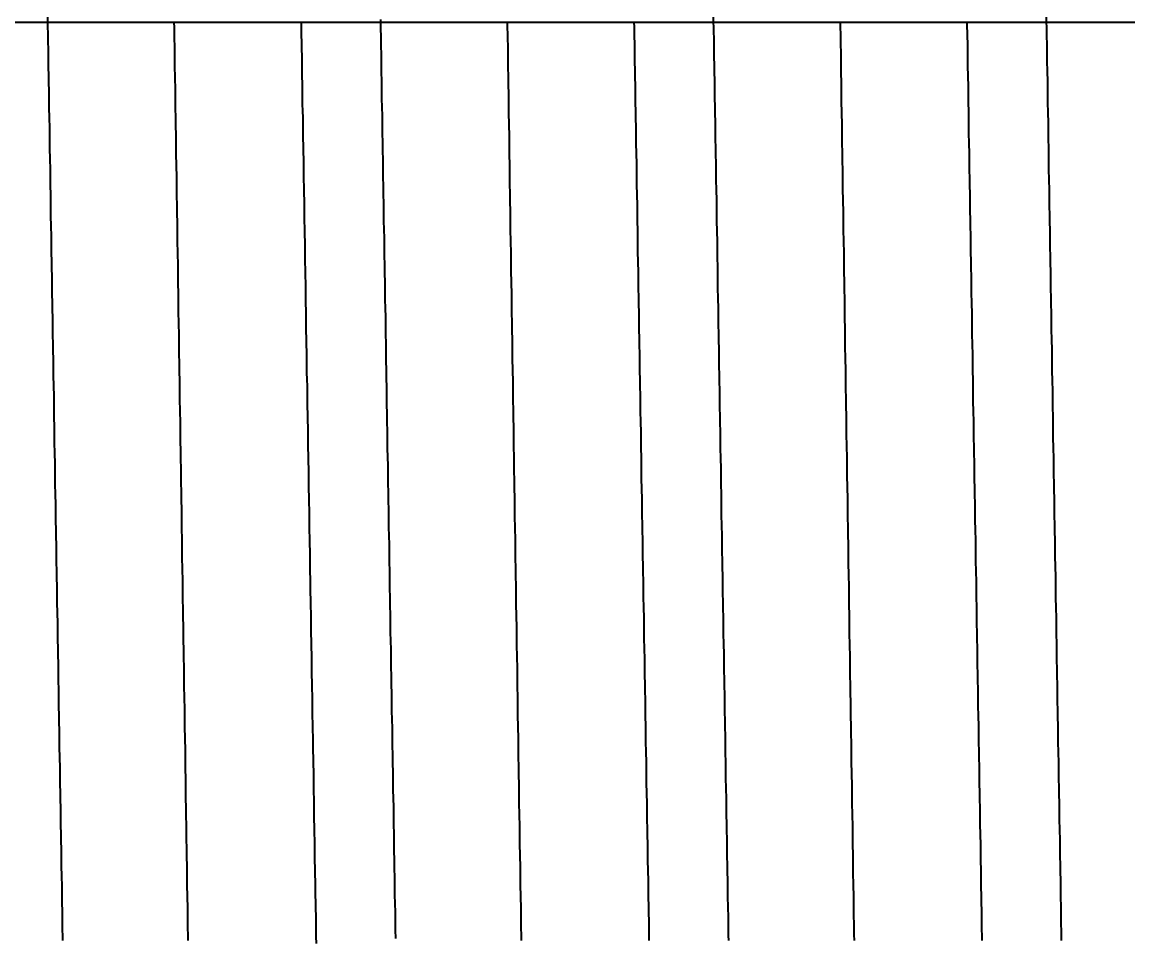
# Model space of a CAD drawing. Header units: millimetres. Extents: x 0 to 3800, y -67 to 2530.
# Drawn here: x 2228.68 to 2233.79, y 888.57 to 892.8 of the extents above; entities that cross this region are included whole.
import ezdxf
from ezdxf.lldxf.tags import DXFTag

# ---------------------------------------------------------------- set-up
doc = ezdxf.new("R2010")
doc.units = ezdxf.units.MM
for name, color, linetype in [('내부선 및 부속', 4, 'Continuous'), ('중심선', 1, 'DASHED'), ('치수선', 7, 'Continuous')]:
    doc.layers.add(name, color=color, linetype=linetype)
doc.styles.add('____', font='')
doc.styles.get('____').set_extended_font_data('굴림')
tags = doc.linetypes.add('DASHDOT', pattern=[70, 31, -13, 13, -13]).pattern_tags.tags
tags[10:11] = [DXFTag(74, 4), DXFTag(75, 0), DXFTag(340, '0'), DXFTag(46, 0.0), DXFTag(50, 0.0), DXFTag(44, 0.0), DXFTag(45, 0.0)]
tags[8:9] = [DXFTag(74, 4), DXFTag(75, 0), DXFTag(340, '0'), DXFTag(46, 0.0), DXFTag(50, 0.0), DXFTag(44, 0.0), DXFTag(45, 0.0)]
tags[6:7] = [DXFTag(74, 4), DXFTag(75, 0), DXFTag(340, '0'), DXFTag(46, 0.0), DXFTag(50, 0.0), DXFTag(44, 0.0), DXFTag(45, 0.0)]
tags[4:5] = [DXFTag(74, 4), DXFTag(75, 0), DXFTag(340, '0'), DXFTag(46, 0.0), DXFTag(50, 0.0), DXFTag(44, 0.0), DXFTag(45, 0.0)]
tags = doc.linetypes.add('DASHED', pattern=[25.72, 12.86, -12.86]).pattern_tags.tags
tags[6:7] = [DXFTag(74, 4), DXFTag(75, 0), DXFTag(340, '0'), DXFTag(46, 0.0), DXFTag(50, 0.0), DXFTag(44, 0.0), DXFTag(45, 0.0)]
tags[4:5] = [DXFTag(74, 4), DXFTag(75, 0), DXFTag(340, '0'), DXFTag(46, 0.0), DXFTag(50, 0.0), DXFTag(44, 0.0), DXFTag(45, 0.0)]
doc.dimstyles.new('MSADIM', dxfattribs={"dimtxt": 33, "dimasz": 17, "dimexe": 10, "dimexo": 7.5, "dimgap": 10, "dimtad": 0, "dimtih": 1, "dimtoh": 1, "dimdec": 0, "dimzin": 1, "dimdsep": 46, "dimtxsty": '____', "dimcen": 11.25, "dimadec": 0, "dimazin": 0, "dimtfac": 1, "dimtdec": 0, "dimtix": 1, "dimtmove": 0, "dimatfit": 3, "dimfxl": 1, "dimtolj": 1, "dimtzin": 1, "dimarcsym": 0})

# ---------------------------------------------------------------- blocks, each defined once
blk = doc.blocks.new('*D36')
at = {"layer": '치수선', "color": 0, "linetype": 'Continuous', "lineweight": -2, "transparency": 16777216}
for p, q in [((2185.0236, 892.8024), (2164.7346, 892.8024)), ((2174.7346, 875.8024), (2174.7346, 782.8857)), ((2174.7346, 644.8024), (2174.7346, 737.2532)), ((2277.0236, 627.8024), (2164.7346, 627.8024))]:
    blk.add_line(p, q, dxfattribs=at)
at = {"layer": '치수선', "color": 0, "linetype": 'Continuous', "transparency": 16777216}
for points in [[(2171.9013, 875.8024), (2177.5679, 875.8024), (2174.7346, 892.8024)], [(2171.9013, 644.8024), (2177.5679, 644.8024), (2174.7346, 627.8024)]]:
    blk.add_solid(points, dxfattribs=at)
at = {"layer": '치수선', "color": 0, "linetype": 'Continuous', "transparency": 16777216, "insert": (2174.7346, 760.0695), "char_height": 25, "attachment_point": 5, "style": '____'}
blk.add_mtext('\\A1;265', dxfattribs=at)
blk = doc.blocks.new('*D37')
at = {"layer": '치수선', "color": 0, "linetype": 'Continuous', "lineweight": -2, "transparency": 16777216}
for p, q in [((2157.2346, 892.8024), (2094.528, 892.8024)), ((2104.528, 875.8024), (2104.528, 597.3935)), ((2104.528, 274.8024), (2104.528, 551.761)), ((2237.0236, 257.8024), (2094.528, 257.8024))]:
    blk.add_line(p, q, dxfattribs=at)
at = {"layer": '치수선', "color": 0, "linetype": 'Continuous', "transparency": 16777216}
for points in [[(2101.6947, 875.8024), (2107.3613, 875.8024), (2104.528, 892.8024)], [(2101.6947, 274.8024), (2107.3613, 274.8024), (2104.528, 257.8024)]]:
    blk.add_solid(points, dxfattribs=at)
at = {"layer": '치수선', "color": 0, "linetype": 'Continuous', "transparency": 16777216, "insert": (2104.528, 574.5773), "char_height": 25, "attachment_point": 5, "style": '____'}
blk.add_mtext('\\A1;635', dxfattribs=at)

msp = doc.modelspace()

# ---------------------------------------------------------------- linework, layer by layer
at = {"layer": '내부선 및 부속', "linetype": 'Continuous', "flags": 128}
for points in [[(2228.7948, 892.8257), (2228.7958, 892.8017), (2228.7958, 892.7777), (2228.7968, 892.7537), (2228.7968, 892.7307), (2228.7968, 892.7067), (2228.7978, 892.6827), (2228.7978, 892.6587), (2228.7988, 892.6347), (2228.7988, 892.6107), (2228.7988, 892.5867), (2228.7998, 892.5627), (2228.7998, 892.5397), (2228.7998, 892.5157), (2228.8008, 892.4917), (2228.8008, 892.4677), (2228.8018, 892.4437), (2228.8018, 892.4197), (2228.8018, 892.3957), (2228.8028, 892.3727), (2228.8028, 892.3487), (2228.8038, 892.3247), (2228.8038, 892.3007), (2228.8038, 892.2767), (2228.8048, 892.2527), (2228.8048, 892.2287), (2228.8048, 892.2057), (2228.8058, 892.1817), (2228.8058, 892.1577), (2228.8068, 892.1337), (2228.8068, 892.1097), (2228.8068, 892.0857), (2228.8078, 892.0617), (2228.8078, 892.0377), (2228.8088, 892.0147), (2228.8088, 891.9907), (2228.8088, 891.9667), (2228.8098, 891.9427), (2228.8098, 891.9187), (2228.8098, 891.8947), (2228.8108, 891.8707), (2228.8108, 891.8477), (2228.8118, 891.8237), (2228.8118, 891.7997), (2228.8118, 891.7757), (2228.8128, 891.7517), (2228.8128, 891.7277), (2228.8138, 891.7037), (2228.8138, 891.6797), (2228.8138, 891.6567), (2228.8148, 891.6327), (2228.8148, 891.6087), (2228.8148, 891.5847), (2228.8158, 891.5607), (2228.8158, 891.5367), (2228.8168, 891.5127), (2228.8168, 891.4897), (2228.8168, 891.4657), (2228.8178, 891.4417), (2228.8178, 891.4177), (2228.8188, 891.3937), (2228.8188, 891.3697), (2228.8188, 891.3697), (2228.8188, 891.3457), (2228.8198, 891.3227), (2228.8198, 891.2987), (2228.8198, 891.2747), (2228.8208, 891.2507), (2228.8208, 891.2267), (2228.8218, 891.2027), (2228.8218, 891.1787), (2228.8218, 891.1547), (2228.8228, 891.1317), (2228.8228, 891.1077), (2228.8238, 891.0837), (2228.8238, 891.0597), (2228.8238, 891.0357), (2228.8248, 891.0117), (2228.8248, 890.9877), (2228.8248, 890.9647), (2228.8258, 890.9407), (2228.8258, 890.9167), (2228.8268, 890.8927), (2228.8268, 890.8687), (2228.8268, 890.8447), (2228.8278, 890.8207), (2228.8278, 890.7967), (2228.8288, 890.7737), (2228.8288, 890.7497), (2228.8288, 890.7257), (2228.8298, 890.7017), (2228.8298, 890.6777), (2228.8298, 890.6537), (2228.8308, 890.6297), (2228.8308, 890.6067), (2228.8318, 890.5827), (2228.8318, 890.5587), (2228.8318, 890.5347), (2228.8328, 890.5107), (2228.8328, 890.4867), (2228.8338, 890.4627), (2228.8338, 890.4397), (2228.8338, 890.4157), (2228.8348, 890.3917), (2228.8348, 890.3677), (2228.8358, 890.3437), (2228.8358, 890.3197), (2228.8358, 890.2957), (2228.8368, 890.2717), (2228.8368, 890.2487), (2228.8368, 890.2247), (2228.8378, 890.2007), (2228.8378, 890.1767), (2228.8388, 890.1527), (2228.8388, 890.1287), (2228.8388, 890.1047), (2228.8398, 890.0817), (2228.8398, 890.0577), (2228.8408, 890.0337), (2228.8408, 890.0097), (2228.8408, 889.9857), (2228.8418, 889.9617), (2228.8418, 889.9377), (2228.8428, 889.9137), (2228.8428, 889.8907), (2228.8428, 889.8667), (2228.8438, 889.8427), (2228.8438, 889.8187), (2228.8438, 889.7947), (2228.8448, 889.7707), (2228.8448, 889.7467), (2228.8458, 889.7237), (2228.8458, 889.6997), (2228.8458, 889.6757), (2228.8468, 889.6517), (2228.8468, 889.6277), (2228.8478, 889.6037), (2228.8478, 889.5797), (2228.8478, 889.5567), (2228.8488, 889.5327), (2228.8488, 889.5087), (2228.8498, 889.4847), (2228.8498, 889.4607), (2228.8498, 889.4367), (2228.8508, 889.4127), (2228.8508, 889.3887), (2228.8518, 889.3657), (2228.8518, 889.3417), (2228.8518, 889.3177), (2228.8528, 889.2937), (2228.8528, 889.2697), (2228.8538, 889.2457), (2228.8538, 889.2217), (2228.8538, 889.1987), (2228.8548, 889.1747), (2228.8548, 889.1507), (2228.8548, 889.1267), (2228.8558, 889.1027), (2228.8558, 889.0787), (2228.8568, 889.0547), (2228.8568, 889.0307), (2228.8568, 889.0077), (2228.8578, 888.9837), (2228.8578, 888.9837), (2228.8578, 888.9597), (2228.8588, 888.9357), (2228.8588, 888.9117), (2228.8588, 888.8877), (2228.8598, 888.8637), (2228.8598, 888.8407), (2228.8608, 888.8167), (2228.8608, 888.7927), (2228.8608, 888.7687), (2228.8618, 888.7447), (2228.8618, 888.7207), (2228.8628, 888.6967), (2228.8628, 888.6737), (2228.8628, 888.6497), (2228.8638, 888.6257), (2228.8638, 888.6017), (2228.8648, 888.5777), (2228.8648, 888.5537)], [(2229.4458, 888.5547), (2229.4458, 888.5817), (2229.4448, 888.6087), (2229.4448, 888.6357), (2229.4448, 888.6627), (2229.4438, 888.6897), (2229.4438, 888.7167), (2229.4428, 888.7437), (2229.4428, 888.7707), (2229.4418, 888.7977), (2229.4418, 888.8247), (2229.4418, 888.8527), (2229.4408, 888.8797), (2229.4408, 888.9067), (2229.4398, 888.9337), (2229.4398, 888.9607), (2229.4398, 888.9877), (2229.4388, 889.0147), (2229.4388, 889.0417), (2229.4378, 889.0687), (2229.4378, 889.0957), (2229.4368, 889.1227), (2229.4368, 889.1497), (2229.4368, 889.1767), (2229.4358, 889.2037), (2229.4358, 889.2307), (2229.4348, 889.2577), (2229.4348, 889.2847), (2229.4348, 889.3117), (2229.4338, 889.3397), (2229.4338, 889.3667), (2229.4328, 889.3937), (2229.4328, 889.4207), (2229.4328, 889.4477), (2229.4318, 889.4747), (2229.4318, 889.5017), (2229.4308, 889.5287), (2229.4308, 889.5557), (2229.4298, 889.5827), (2229.4298, 889.6097), (2229.4298, 889.6367), (2229.4288, 889.6637), (2229.4288, 889.6907), (2229.4278, 889.7177), (2229.4278, 889.7447), (2229.4278, 889.7717), (2229.4268, 889.7987), (2229.4268, 889.8267), (2229.4258, 889.8537), (2229.4258, 889.8807), (2229.4258, 889.9077), (2229.4258, 889.9077), (2229.4248, 889.9347), (2229.4248, 889.9617), (2229.4238, 889.9887), (2229.4238, 890.0157), (2229.4228, 890.0427), (2229.4228, 890.0697), (2229.4228, 890.0967), (2229.4218, 890.1237), (2229.4218, 890.1507), (2229.4208, 890.1777), (2229.4208, 890.2047), (2229.4208, 890.2317), (2229.4198, 890.2587), (2229.4198, 890.2857), (2229.4188, 890.3137), (2229.4188, 890.3407), (2229.4188, 890.3677), (2229.4178, 890.3947), (2229.4178, 890.4217), (2229.4168, 890.4487), (2229.4168, 890.4757), (2229.4168, 890.5027), (2229.4158, 890.5297), (2229.4158, 890.5567), (2229.4148, 890.5837), (2229.4148, 890.6107), (2229.4148, 890.6377), (2229.4138, 890.6647), (2229.4138, 890.6917), (2229.4128, 890.7187), (2229.4128, 890.7457), (2229.4118, 890.7727), (2229.4118, 890.8007), (2229.4118, 890.8277), (2229.4108, 890.8547), (2229.4108, 890.8817), (2229.4098, 890.9087), (2229.4098, 890.9357), (2229.4098, 890.9627), (2229.4088, 890.9897), (2229.4088, 891.0167), (2229.4078, 891.0437), (2229.4078, 891.0707), (2229.4078, 891.0977), (2229.4068, 891.1247), (2229.4068, 891.1517), (2229.4058, 891.1787), (2229.4058, 891.2057), (2229.4058, 891.2327), (2229.4048, 891.2607), (2229.4048, 891.2877), (2229.4038, 891.3147), (2229.4038, 891.3417), (2229.4038, 891.3687), (2229.4028, 891.3957), (2229.4028, 891.4227), (2229.4018, 891.4497), (2229.4018, 891.4767), (2229.4018, 891.5037), (2229.4008, 891.5307), (2229.4008, 891.5577), (2229.3998, 891.5847), (2229.3998, 891.6117), (2229.3988, 891.6387), (2229.3988, 891.6657), (2229.3988, 891.6927), (2229.3978, 891.7197), (2229.3978, 891.7477), (2229.3968, 891.7747), (2229.3968, 891.8017), (2229.3968, 891.8287), (2229.3958, 891.8557), (2229.3958, 891.8827), (2229.3948, 891.9097), (2229.3948, 891.9367), (2229.3948, 891.9637), (2229.3938, 891.9907), (2229.3938, 892.0177), (2229.3928, 892.0447), (2229.3928, 892.0717), (2229.3928, 892.0987), (2229.3918, 892.1257), (2229.3918, 892.1527), (2229.3908, 892.1797), (2229.3908, 892.2067), (2229.3908, 892.2347), (2229.3898, 892.2617), (2229.3898, 892.2887), (2229.3888, 892.3157), (2229.3888, 892.3427), (2229.3888, 892.3697), (2229.3878, 892.3967), (2229.3878, 892.4237), (2229.3868, 892.4507), (2229.3868, 892.4777), (2229.3868, 892.5047), (2229.3858, 892.5317), (2229.3858, 892.5587), (2229.3848, 892.5857), (2229.3848, 892.6127), (2229.3848, 892.6127), (2229.3848, 892.6397), (2229.3838, 892.6667), (2229.3838, 892.6937), (2229.3828, 892.7217), (2229.3828, 892.7487), (2229.3828, 892.7757), (2229.3818, 892.8027)], [(2229.9678, 892.8047), (2229.9688, 892.7727), (2229.9688, 892.7417), (2229.9698, 892.7097), (2229.9698, 892.6777), (2229.9708, 892.6457), (2229.9708, 892.6137), (2229.9718, 892.5827), (2229.9718, 892.5507), (2229.9728, 892.5187), (2229.9728, 892.4867), (2229.9738, 892.4547), (2229.9738, 892.4227), (2229.9748, 892.3917), (2229.9758, 892.3597), (2229.9758, 892.3277), (2229.9768, 892.2957), (2229.9768, 892.2637), (2229.9778, 892.2317), (2229.9778, 892.2007), (2229.9788, 892.1687), (2229.9788, 892.1367), (2229.9798, 892.1047), (2229.9798, 892.0727), (2229.9808, 892.0417), (2229.9808, 892.0097), (2229.9818, 891.9777), (2229.9818, 891.9457), (2229.9828, 891.9137), (2229.9828, 891.8817), (2229.9838, 891.8507), (2229.9838, 891.8187), (2229.9848, 891.7867), (2229.9848, 891.7547), (2229.9858, 891.7227), (2229.9858, 891.6907), (2229.9868, 891.6597), (2229.9868, 891.6277), (2229.9878, 891.5957), (2229.9878, 891.5637), (2229.9888, 891.5317), (2229.9888, 891.5007), (2229.9898, 891.4687), (2229.9898, 891.4367), (2229.9908, 891.4047), (2229.9908, 891.3727), (2229.9918, 891.3407), (2229.9918, 891.3097), (2229.9928, 891.2777), (2229.9928, 891.2457), (2229.9938, 891.2137), (2229.9938, 891.1817), (2229.9948, 891.1497), (2229.9958, 891.1187), (2229.9958, 891.0867), (2229.9968, 891.0547), (2229.9968, 891.0227), (2229.9978, 890.9907), (2229.9978, 890.9597), (2229.9988, 890.9277), (2229.9988, 890.8957), (2229.9998, 890.8637), (2229.9998, 890.8317), (2230.0008, 890.7997), (2230.0008, 890.7687), (2230.0018, 890.7367), (2230.0018, 890.7047), (2230.0028, 890.6727), (2230.0028, 890.6407), (2230.0038, 890.6087), (2230.0038, 890.5777), (2230.0048, 890.5457), (2230.0048, 890.5137), (2230.0058, 890.4817), (2230.0058, 890.4497), (2230.0068, 890.4187), (2230.0068, 890.3867), (2230.0078, 890.3547), (2230.0078, 890.3227), (2230.0088, 890.2907), (2230.0088, 890.2587), (2230.0098, 890.2277), (2230.0098, 890.1957), (2230.0108, 890.1637), (2230.0118, 890.1317), (2230.0118, 890.0997), (2230.0118, 890.0997), (2230.0128, 890.0677), (2230.0128, 890.0367), (2230.0138, 890.0047), (2230.0138, 889.9727), (2230.0148, 889.9407), (2230.0148, 889.9087), (2230.0158, 889.8767), (2230.0158, 889.8457), (2230.0168, 889.8137), (2230.0168, 889.7817), (2230.0178, 889.7497), (2230.0178, 889.7177), (2230.0188, 889.6867), (2230.0188, 889.6547), (2230.0198, 889.6227), (2230.0198, 889.5907), (2230.0208, 889.5587), (2230.0208, 889.5267), (2230.0218, 889.4957), (2230.0218, 889.4637), (2230.0228, 889.4317), (2230.0238, 889.3997), (2230.0238, 889.3677), (2230.0248, 889.3357), (2230.0248, 889.3047), (2230.0258, 889.2727), (2230.0258, 889.2407), (2230.0268, 889.2087), (2230.0268, 889.1767), (2230.0278, 889.1457), (2230.0278, 889.1137), (2230.0288, 889.0817), (2230.0288, 889.0497), (2230.0298, 889.0177), (2230.0298, 888.9857), (2230.0308, 888.9547), (2230.0308, 888.9227), (2230.0318, 888.8907), (2230.0318, 888.8587), (2230.0328, 888.8267), (2230.0338, 888.7947), (2230.0338, 888.7637), (2230.0348, 888.7317), (2230.0348, 888.6997), (2230.0358, 888.6677), (2230.0358, 888.6357), (2230.0368, 888.6047), (2230.0368, 888.5727), (2230.0378, 888.5407)], [(2230.3348, 892.8147), (2230.3358, 892.7737), (2230.3368, 892.7337), (2230.3368, 892.6927), (2230.3378, 892.6527), (2230.3388, 892.6117), (2230.3388, 892.5717), (2230.3398, 892.5307), (2230.3408, 892.4907), (2230.3408, 892.4497), (2230.3418, 892.4097), (2230.3428, 892.3687), (2230.3428, 892.3287), (2230.3438, 892.2877), (2230.3448, 892.2477), (2230.3448, 892.2067), (2230.3458, 892.1667), (2230.3468, 892.1267), (2230.3468, 892.0857), (2230.3478, 892.0457), (2230.3478, 892.0047), (2230.3488, 891.9647), (2230.3498, 891.9237), (2230.3498, 891.8837), (2230.3508, 891.8427), (2230.3518, 891.8027), (2230.3518, 891.7617), (2230.3528, 891.7217), (2230.3538, 891.6807), (2230.3538, 891.6407), (2230.3548, 891.5997), (2230.3558, 891.5597), (2230.3558, 891.5187), (2230.3568, 891.4787), (2230.3578, 891.4377), (2230.3578, 891.3977), (2230.3588, 891.3567), (2230.3598, 891.3167), (2230.3598, 891.2757), (2230.3608, 891.2357), (2230.3618, 891.1947), (2230.3618, 891.1547), (2230.3628, 891.1137), (2230.3638, 891.0737), (2230.3638, 891.0327), (2230.3648, 890.9927), (2230.3648, 890.9517), (2230.3658, 890.9117), (2230.3668, 890.8717), (2230.3668, 890.8307), (2230.3678, 890.7907), (2230.3688, 890.7497), (2230.3688, 890.7097), (2230.3698, 890.6687), (2230.3708, 890.6287), (2230.3708, 890.5877), (2230.3718, 890.5477), (2230.3728, 890.5067), (2230.3728, 890.4667), (2230.3738, 890.4257), (2230.3748, 890.3857), (2230.3748, 890.3447), (2230.3758, 890.3047), (2230.3768, 890.2637), (2230.3768, 890.2237), (2230.3778, 890.1827), (2230.3788, 890.1427), (2230.3788, 890.1017), (2230.3798, 890.0617), (2230.3808, 890.0207), (2230.3808, 889.9807), (2230.3818, 889.9397), (2230.3828, 889.8997), (2230.3828, 889.8587), (2230.3838, 889.8187), (2230.3838, 889.8187), (2230.3848, 889.7777), (2230.3848, 889.7377), (2230.3858, 889.6967), (2230.3868, 889.6567), (2230.3868, 889.6167), (2230.3878, 889.5757), (2230.3888, 889.5357), (2230.3888, 889.4947), (2230.3898, 889.4547), (2230.3908, 889.4137), (2230.3908, 889.3737), (2230.3918, 889.3327), (2230.3928, 889.2927), (2230.3928, 889.2517), (2230.3938, 889.2117), (2230.3948, 889.1707), (2230.3948, 889.1307), (2230.3958, 889.0897), (2230.3968, 889.0497), (2230.3968, 889.0087), (2230.3978, 888.9687), (2230.3988, 888.9277), (2230.3988, 888.8877), (2230.3998, 888.8467), (2230.4008, 888.8067), (2230.4008, 888.7657), (2230.4018, 888.7257), (2230.4028, 888.6847), (2230.4028, 888.6447), (2230.4038, 888.6037), (2230.4048, 888.5637)], [(2230.9218, 892.8027), (2230.9218, 892.7757), (2230.9228, 892.7487), (2230.9228, 892.7217), (2230.9238, 892.6937), (2230.9238, 892.6667), (2230.9238, 892.6397), (2230.9248, 892.6127), (2230.9248, 892.5857), (2230.9258, 892.5587), (2230.9258, 892.5317), (2230.9258, 892.5047), (2230.9268, 892.4777), (2230.9268, 892.4507), (2230.9278, 892.4237), (2230.9278, 892.3967), (2230.9278, 892.3697), (2230.9288, 892.3427), (2230.9288, 892.3157), (2230.9298, 892.2887), (2230.9298, 892.2617), (2230.9298, 892.2347), (2230.9308, 892.2067), (2230.9308, 892.1797), (2230.9318, 892.1527), (2230.9318, 892.1257), (2230.9318, 892.0987), (2230.9328, 892.0717), (2230.9328, 892.0447), (2230.9338, 892.0177), (2230.9338, 891.9907), (2230.9338, 891.9637), (2230.9348, 891.9367), (2230.9348, 891.9097), (2230.9358, 891.8827), (2230.9358, 891.8557), (2230.9358, 891.8287), (2230.9368, 891.8017), (2230.9368, 891.7747), (2230.9378, 891.7477), (2230.9378, 891.7197), (2230.9388, 891.6927), (2230.9388, 891.6657), (2230.9388, 891.6387), (2230.9398, 891.6117), (2230.9398, 891.5847), (2230.9408, 891.5577), (2230.9408, 891.5307), (2230.9408, 891.5037), (2230.9418, 891.4767), (2230.9418, 891.4497), (2230.9428, 891.4227), (2230.9428, 891.3957), (2230.9428, 891.3687), (2230.9438, 891.3417), (2230.9438, 891.3147), (2230.9448, 891.2877), (2230.9448, 891.2607), (2230.9448, 891.2327), (2230.9458, 891.2057), (2230.9458, 891.1787), (2230.9468, 891.1517), (2230.9468, 891.1247), (2230.9468, 891.0977), (2230.9478, 891.0707), (2230.9478, 891.0437), (2230.9488, 891.0167), (2230.9488, 890.9897), (2230.9488, 890.9627), (2230.9498, 890.9357), (2230.9498, 890.9087), (2230.9508, 890.8817), (2230.9508, 890.8547), (2230.9508, 890.8277), (2230.9518, 890.8007), (2230.9518, 890.7727), (2230.9528, 890.7457), (2230.9528, 890.7187), (2230.9538, 890.6917), (2230.9538, 890.6647), (2230.9538, 890.6377), (2230.9548, 890.6107), (2230.9548, 890.5837), (2230.9558, 890.5567), (2230.9558, 890.5297), (2230.9558, 890.5027), (2230.9568, 890.4757), (2230.9568, 890.4487), (2230.9578, 890.4217), (2230.9578, 890.3947), (2230.9578, 890.3677), (2230.9588, 890.3407), (2230.9588, 890.3137), (2230.9598, 890.2857), (2230.9598, 890.2587), (2230.9598, 890.2317), (2230.9608, 890.2047), (2230.9608, 890.1777), (2230.9618, 890.1507), (2230.9618, 890.1237), (2230.9618, 890.0967), (2230.9618, 890.0967), (2230.9628, 890.0697), (2230.9628, 890.0427), (2230.9638, 890.0157), (2230.9638, 889.9887), (2230.9648, 889.9617), (2230.9648, 889.9347), (2230.9648, 889.9077), (2230.9658, 889.8807), (2230.9658, 889.8537), (2230.9668, 889.8267), (2230.9668, 889.7987), (2230.9668, 889.7717), (2230.9678, 889.7447), (2230.9678, 889.7177), (2230.9688, 889.6907), (2230.9688, 889.6637), (2230.9688, 889.6367), (2230.9698, 889.6097), (2230.9698, 889.5827), (2230.9708, 889.5557), (2230.9708, 889.5287), (2230.9718, 889.5017), (2230.9718, 889.4747), (2230.9718, 889.4477), (2230.9728, 889.4207), (2230.9728, 889.3937), (2230.9738, 889.3667), (2230.9738, 889.3397), (2230.9738, 889.3117), (2230.9748, 889.2847), (2230.9748, 889.2577), (2230.9758, 889.2307), (2230.9758, 889.2037), (2230.9758, 889.1767), (2230.9768, 889.1497), (2230.9768, 889.1227), (2230.9778, 889.0957), (2230.9778, 889.0687), (2230.9788, 889.0417), (2230.9788, 889.0147), (2230.9788, 888.9877), (2230.9798, 888.9607), (2230.9798, 888.9337), (2230.9808, 888.9067), (2230.9808, 888.8797), (2230.9808, 888.8527), (2230.9818, 888.8247), (2230.9818, 888.7977), (2230.9828, 888.7707), (2230.9828, 888.7437), (2230.9838, 888.7167), (2230.9838, 888.6897), (2230.9838, 888.6627), (2230.9848, 888.6357), (2230.9848, 888.6087), (2230.9858, 888.5817), (2230.9858, 888.5547)], [(2231.5078, 892.8027), (2231.5088, 892.7797), (2231.5088, 892.7557), (2231.5088, 892.7317), (2231.5098, 892.7077), (2231.5098, 892.6837), (2231.5108, 892.6597), (2231.5108, 892.6357), (2231.5108, 892.6117), (2231.5118, 892.5887), (2231.5118, 892.5647), (2231.5118, 892.5407), (2231.5128, 892.5167), (2231.5128, 892.4927), (2231.5138, 892.4687), (2231.5138, 892.4447), (2231.5138, 892.4217), (2231.5148, 892.3977), (2231.5148, 892.3737), (2231.5148, 892.3497), (2231.5158, 892.3257), (2231.5158, 892.3017), (2231.5168, 892.2777), (2231.5168, 892.2537), (2231.5168, 892.2307), (2231.5178, 892.2067), (2231.5178, 892.1827), (2231.5188, 892.1587), (2231.5188, 892.1347), (2231.5188, 892.1107), (2231.5198, 892.0867), (2231.5198, 892.0637), (2231.5198, 892.0397), (2231.5208, 892.0157), (2231.5208, 891.9917), (2231.5218, 891.9677), (2231.5218, 891.9437), (2231.5218, 891.9197), (2231.5228, 891.8967), (2231.5228, 891.8727), (2231.5238, 891.8487), (2231.5238, 891.8247), (2231.5238, 891.8007), (2231.5248, 891.7767), (2231.5248, 891.7527), (2231.5248, 891.7287), (2231.5258, 891.7057), (2231.5258, 891.6817), (2231.5268, 891.6577), (2231.5268, 891.6337), (2231.5268, 891.6097), (2231.5278, 891.5857), (2231.5278, 891.5617), (2231.5288, 891.5387), (2231.5288, 891.5147), (2231.5288, 891.4907), (2231.5298, 891.4667), (2231.5298, 891.4427), (2231.5298, 891.4187), (2231.5308, 891.3947), (2231.5308, 891.3707), (2231.5318, 891.3477), (2231.5318, 891.3477), (2231.5318, 891.3237), (2231.5318, 891.2997), (2231.5328, 891.2757), (2231.5328, 891.2517), (2231.5338, 891.2277), (2231.5338, 891.2037), (2231.5338, 891.1807), (2231.5348, 891.1567), (2231.5348, 891.1327), (2231.5348, 891.1087), (2231.5358, 891.0847), (2231.5358, 891.0607), (2231.5368, 891.0367), (2231.5368, 891.0137), (2231.5368, 890.9897), (2231.5378, 890.9657), (2231.5378, 890.9417), (2231.5388, 890.9177), (2231.5388, 890.8937), (2231.5388, 890.8697), (2231.5398, 890.8457), (2231.5398, 890.8227), (2231.5408, 890.7987), (2231.5408, 890.7747), (2231.5408, 890.7507), (2231.5418, 890.7267), (2231.5418, 890.7027), (2231.5418, 890.6787), (2231.5428, 890.6557), (2231.5428, 890.6317), (2231.5438, 890.6077), (2231.5438, 890.5837), (2231.5438, 890.5597), (2231.5448, 890.5357), (2231.5448, 890.5117), (2231.5458, 890.4877), (2231.5458, 890.4647), (2231.5458, 890.4407), (2231.5468, 890.4167), (2231.5468, 890.3927), (2231.5468, 890.3687), (2231.5478, 890.3447), (2231.5478, 890.3207), (2231.5488, 890.2977), (2231.5488, 890.2737), (2231.5488, 890.2497), (2231.5498, 890.2257), (2231.5498, 890.2017), (2231.5508, 890.1777), (2231.5508, 890.1537), (2231.5508, 890.1307), (2231.5518, 890.1067), (2231.5518, 890.0827), (2231.5528, 890.0587), (2231.5528, 890.0347), (2231.5528, 890.0107), (2231.5538, 889.9867), (2231.5538, 889.9627), (2231.5538, 889.9397), (2231.5548, 889.9157), (2231.5548, 889.8917), (2231.5558, 889.8677), (2231.5558, 889.8437), (2231.5558, 889.8197), (2231.5568, 889.7957), (2231.5568, 889.7727), (2231.5578, 889.7487), (2231.5578, 889.7247), (2231.5578, 889.7007), (2231.5588, 889.6767), (2231.5588, 889.6527), (2231.5598, 889.6287), (2231.5598, 889.6047), (2231.5598, 889.5817), (2231.5608, 889.5577), (2231.5608, 889.5337), (2231.5618, 889.5097), (2231.5618, 889.4857), (2231.5618, 889.4617), (2231.5628, 889.4377), (2231.5628, 889.4147), (2231.5638, 889.3907), (2231.5638, 889.3667), (2231.5638, 889.3427), (2231.5648, 889.3187), (2231.5648, 889.2947), (2231.5648, 889.2707), (2231.5658, 889.2477), (2231.5658, 889.2237), (2231.5668, 889.1997), (2231.5668, 889.1757), (2231.5668, 889.1517), (2231.5678, 889.1277), (2231.5678, 889.1037), (2231.5688, 889.0797), (2231.5688, 889.0567), (2231.5688, 889.0327), (2231.5698, 889.0087), (2231.5698, 888.9847), (2231.5708, 888.9607), (2231.5708, 888.9607), (2231.5708, 888.9367), (2231.5708, 888.9127), (2231.5718, 888.8897), (2231.5718, 888.8657), (2231.5728, 888.8417), (2231.5728, 888.8177), (2231.5728, 888.7937), (2231.5738, 888.7697), (2231.5738, 888.7457), (2231.5748, 888.7217), (2231.5748, 888.6987), (2231.5748, 888.6747), (2231.5758, 888.6507), (2231.5758, 888.6267), (2231.5768, 888.6027), (2231.5768, 888.5787), (2231.5768, 888.5547)], [(2231.8748, 892.8257), (2231.8748, 892.8017), (2231.8758, 892.7777), (2231.8758, 892.7537), (2231.8768, 892.7307), (2231.8768, 892.7067), (2231.8768, 892.6827), (2231.8778, 892.6587), (2231.8778, 892.6347), (2231.8788, 892.6107), (2231.8788, 892.5867), (2231.8788, 892.5627), (2231.8798, 892.5397), (2231.8798, 892.5157), (2231.8798, 892.4917), (2231.8808, 892.4677), (2231.8808, 892.4437), (2231.8818, 892.4197), (2231.8818, 892.3957), (2231.8818, 892.3727), (2231.8828, 892.3487), (2231.8828, 892.3247), (2231.8838, 892.3007), (2231.8838, 892.2767), (2231.8838, 892.2527), (2231.8848, 892.2287), (2231.8848, 892.2047), (2231.8848, 892.1817), (2231.8858, 892.1577), (2231.8858, 892.1337), (2231.8868, 892.1097), (2231.8868, 892.0857), (2231.8868, 892.0617), (2231.8878, 892.0377), (2231.8878, 892.0147), (2231.8888, 891.9907), (2231.8888, 891.9667), (2231.8888, 891.9427), (2231.8898, 891.9187), (2231.8898, 891.8947), (2231.8898, 891.8707), (2231.8908, 891.8477), (2231.8908, 891.8237), (2231.8918, 891.7997), (2231.8918, 891.7757), (2231.8918, 891.7517), (2231.8928, 891.7277), (2231.8928, 891.7037), (2231.8938, 891.6797), (2231.8938, 891.6567), (2231.8938, 891.6327), (2231.8948, 891.6087), (2231.8948, 891.5847), (2231.8948, 891.5607), (2231.8958, 891.5367), (2231.8958, 891.5127), (2231.8968, 891.4897), (2231.8968, 891.4657), (2231.8968, 891.4417), (2231.8978, 891.4177), (2231.8978, 891.3937), (2231.8988, 891.3697), (2231.8988, 891.3697), (2231.8988, 891.3457), (2231.8988, 891.3217), (2231.8998, 891.2987), (2231.8998, 891.2747), (2231.8998, 891.2507), (2231.9008, 891.2267), (2231.9008, 891.2027), (2231.9018, 891.1787), (2231.9018, 891.1547), (2231.9018, 891.1317), (2231.9028, 891.1077), (2231.9028, 891.0837), (2231.9038, 891.0597), (2231.9038, 891.0357), (2231.9038, 891.0117), (2231.9048, 890.9877), (2231.9048, 890.9647), (2231.9048, 890.9407), (2231.9058, 890.9167), (2231.9058, 890.8927), (2231.9068, 890.8687), (2231.9068, 890.8447), (2231.9068, 890.8207), (2231.9078, 890.7967), (2231.9078, 890.7737), (2231.9088, 890.7497), (2231.9088, 890.7257), (2231.9088, 890.7017), (2231.9098, 890.6777), (2231.9098, 890.6537), (2231.9108, 890.6297), (2231.9108, 890.6067), (2231.9108, 890.5827), (2231.9118, 890.5587), (2231.9118, 890.5347), (2231.9118, 890.5107), (2231.9128, 890.4867), (2231.9128, 890.4627), (2231.9138, 890.4387), (2231.9138, 890.4157), (2231.9138, 890.3917), (2231.9148, 890.3677), (2231.9148, 890.3437), (2231.9158, 890.3197), (2231.9158, 890.2957), (2231.9158, 890.2717), (2231.9168, 890.2487), (2231.9168, 890.2247), (2231.9178, 890.2007), (2231.9178, 890.1767), (2231.9178, 890.1527), (2231.9188, 890.1287), (2231.9188, 890.1047), (2231.9188, 890.0817), (2231.9198, 890.0577), (2231.9198, 890.0337), (2231.9208, 890.0097), (2231.9208, 889.9857), (2231.9208, 889.9617), (2231.9218, 889.9377), (2231.9218, 889.9137), (2231.9228, 889.8907), (2231.9228, 889.8667), (2231.9228, 889.8427), (2231.9238, 889.8187), (2231.9238, 889.7947), (2231.9248, 889.7707), (2231.9248, 889.7467), (2231.9248, 889.7237), (2231.9258, 889.6997), (2231.9258, 889.6757), (2231.9258, 889.6517), (2231.9268, 889.6277), (2231.9268, 889.6037), (2231.9278, 889.5797), (2231.9278, 889.5557), (2231.9278, 889.5327), (2231.9288, 889.5087), (2231.9288, 889.4847), (2231.9298, 889.4607), (2231.9298, 889.4367), (2231.9298, 889.4127), (2231.9308, 889.3887), (2231.9308, 889.3657), (2231.9318, 889.3417), (2231.9318, 889.3177), (2231.9318, 889.2937), (2231.9328, 889.2697), (2231.9328, 889.2457), (2231.9338, 889.2217), (2231.9338, 889.1987), (2231.9338, 889.1747), (2231.9348, 889.1507), (2231.9348, 889.1267), (2231.9358, 889.1027), (2231.9358, 889.0787), (2231.9358, 889.0547), (2231.9368, 889.0307), (2231.9368, 889.0077), (2231.9378, 888.9837), (2231.9378, 888.9837), (2231.9378, 888.9597), (2231.9378, 888.9357), (2231.9388, 888.9117), (2231.9388, 888.8877), (2231.9388, 888.8637), (2231.9398, 888.8407), (2231.9398, 888.8167), (2231.9408, 888.7927), (2231.9408, 888.7687), (2231.9408, 888.7447), (2231.9418, 888.7207), (2231.9418, 888.6967), (2231.9428, 888.6727), (2231.9428, 888.6497), (2231.9428, 888.6257), (2231.9438, 888.6017), (2231.9438, 888.5777), (2231.9448, 888.5537)], [(2232.4618, 892.8027), (2232.4618, 892.7757), (2232.4628, 892.7487), (2232.4628, 892.7217), (2232.4628, 892.6937), (2232.4638, 892.6667), (2232.4638, 892.6397), (2232.4648, 892.6127), (2232.4648, 892.5857), (2232.4648, 892.5587), (2232.4658, 892.5317), (2232.4658, 892.5047), (2232.4668, 892.4777), (2232.4668, 892.4507), (2232.4668, 892.4237), (2232.4678, 892.3967), (2232.4678, 892.3697), (2232.4688, 892.3427), (2232.4688, 892.3157), (2232.4688, 892.2887), (2232.4698, 892.2617), (2232.4698, 892.2347), (2232.4708, 892.2067), (2232.4708, 892.1797), (2232.4708, 892.1527), (2232.4718, 892.1257), (2232.4718, 892.0987), (2232.4728, 892.0717), (2232.4728, 892.0447), (2232.4728, 892.0177), (2232.4738, 891.9907), (2232.4738, 891.9637), (2232.4748, 891.9367), (2232.4748, 891.9097), (2232.4748, 891.8827), (2232.4758, 891.8557), (2232.4758, 891.8287), (2232.4768, 891.8017), (2232.4768, 891.7747), (2232.4778, 891.7477), (2232.4778, 891.7197), (2232.4778, 891.6927), (2232.4788, 891.6657), (2232.4788, 891.6387), (2232.4798, 891.6117), (2232.4798, 891.5847), (2232.4798, 891.5577), (2232.4808, 891.5307), (2232.4808, 891.5037), (2232.4818, 891.4767), (2232.4818, 891.4497), (2232.4818, 891.4227), (2232.4828, 891.3957), (2232.4828, 891.3687), (2232.4838, 891.3417), (2232.4838, 891.3147), (2232.4838, 891.2877), (2232.4848, 891.2607), (2232.4848, 891.2327), (2232.4858, 891.2057), (2232.4858, 891.1787), (2232.4858, 891.1517), (2232.4868, 891.1247), (2232.4868, 891.0977), (2232.4878, 891.0707), (2232.4878, 891.0437), (2232.4878, 891.0167), (2232.4888, 890.9897), (2232.4888, 890.9627), (2232.4898, 890.9357), (2232.4898, 890.9087), (2232.4898, 890.8817), (2232.4908, 890.8547), (2232.4908, 890.8277), (2232.4918, 890.8007), (2232.4918, 890.7727), (2232.4928, 890.7457), (2232.4928, 890.7187), (2232.4928, 890.6917), (2232.4938, 890.6647), (2232.4938, 890.6377), (2232.4948, 890.6107), (2232.4948, 890.5837), (2232.4948, 890.5567), (2232.4958, 890.5297), (2232.4958, 890.5027), (2232.4968, 890.4757), (2232.4968, 890.4487), (2232.4968, 890.4217), (2232.4978, 890.3947), (2232.4978, 890.3677), (2232.4988, 890.3407), (2232.4988, 890.3137), (2232.4988, 890.2857), (2232.4998, 890.2587), (2232.4998, 890.2317), (2232.5008, 890.2047), (2232.5008, 890.1777), (2232.5018, 890.1507), (2232.5018, 890.1237), (2232.5018, 890.0967), (2232.5018, 890.0967), (2232.5028, 890.0697), (2232.5028, 890.0427), (2232.5038, 890.0157), (2232.5038, 889.9887), (2232.5038, 889.9617), (2232.5048, 889.9347), (2232.5048, 889.9077), (2232.5058, 889.8807), (2232.5058, 889.8537), (2232.5058, 889.8267), (2232.5068, 889.7987), (2232.5068, 889.7717), (2232.5078, 889.7447), (2232.5078, 889.7177), (2232.5078, 889.6907), (2232.5088, 889.6637), (2232.5088, 889.6367), (2232.5098, 889.6097), (2232.5098, 889.5827), (2232.5108, 889.5557), (2232.5108, 889.5287), (2232.5108, 889.5017), (2232.5118, 889.4747), (2232.5118, 889.4477), (2232.5128, 889.4207), (2232.5128, 889.3937), (2232.5128, 889.3667), (2232.5138, 889.3397), (2232.5138, 889.3117), (2232.5148, 889.2847), (2232.5148, 889.2577), (2232.5148, 889.2307), (2232.5158, 889.2037), (2232.5158, 889.1767), (2232.5168, 889.1497), (2232.5168, 889.1227), (2232.5178, 889.0957), (2232.5178, 889.0687), (2232.5178, 889.0417), (2232.5188, 889.0147), (2232.5188, 888.9877), (2232.5198, 888.9607), (2232.5198, 888.9337), (2232.5198, 888.9067), (2232.5208, 888.8797), (2232.5208, 888.8527), (2232.5218, 888.8247), (2232.5218, 888.7977), (2232.5228, 888.7707), (2232.5228, 888.7437), (2232.5228, 888.7167), (2232.5238, 888.6897), (2232.5238, 888.6627), (2232.5248, 888.6357), (2232.5248, 888.6087), (2232.5248, 888.5817), (2232.5258, 888.5547)], [(2233.0478, 892.8027), (2233.0478, 892.7797), (2233.0488, 892.7557), (2233.0488, 892.7317), (2233.0498, 892.7077), (2233.0498, 892.6837), (2233.0498, 892.6597), (2233.0508, 892.6357), (2233.0508, 892.6117), (2233.0508, 892.5887), (2233.0518, 892.5647), (2233.0518, 892.5407), (2233.0528, 892.5167), (2233.0528, 892.4927), (2233.0528, 892.4687), (2233.0538, 892.4447), (2233.0538, 892.4217), (2233.0548, 892.3977), (2233.0548, 892.3737), (2233.0548, 892.3497), (2233.0558, 892.3257), (2233.0558, 892.3017), (2233.0558, 892.2777), (2233.0568, 892.2537), (2233.0568, 892.2307), (2233.0578, 892.2067), (2233.0578, 892.1827), (2233.0578, 892.1587), (2233.0588, 892.1347), (2233.0588, 892.1107), (2233.0598, 892.0867), (2233.0598, 892.0637), (2233.0598, 892.0397), (2233.0608, 892.0157), (2233.0608, 891.9917), (2233.0608, 891.9677), (2233.0618, 891.9437), (2233.0618, 891.9197), (2233.0628, 891.8967), (2233.0628, 891.8727), (2233.0628, 891.8487), (2233.0638, 891.8247), (2233.0638, 891.8007), (2233.0648, 891.7767), (2233.0648, 891.7527), (2233.0648, 891.7287), (2233.0658, 891.7057), (2233.0658, 891.6817), (2233.0658, 891.6577), (2233.0668, 891.6337), (2233.0668, 891.6097), (2233.0678, 891.5857), (2233.0678, 891.5617), (2233.0678, 891.5387), (2233.0688, 891.5147), (2233.0688, 891.4907), (2233.0698, 891.4667), (2233.0698, 891.4427), (2233.0698, 891.4187), (2233.0708, 891.3947), (2233.0708, 891.3707), (2233.0708, 891.3477), (2233.0708, 891.3477), (2233.0718, 891.3237), (2233.0718, 891.2997), (2233.0728, 891.2757), (2233.0728, 891.2517), (2233.0728, 891.2277), (2233.0738, 891.2037), (2233.0738, 891.1807), (2233.0748, 891.1567), (2233.0748, 891.1327), (2233.0748, 891.1087), (2233.0758, 891.0847), (2233.0758, 891.0607), (2233.0758, 891.0367), (2233.0768, 891.0137), (2233.0768, 890.9897), (2233.0778, 890.9657), (2233.0778, 890.9417), (2233.0778, 890.9177), (2233.0788, 890.8937), (2233.0788, 890.8697), (2233.0798, 890.8457), (2233.0798, 890.8227), (2233.0798, 890.7987), (2233.0808, 890.7747), (2233.0808, 890.7507), (2233.0808, 890.7267), (2233.0818, 890.7027), (2233.0818, 890.6787), (2233.0828, 890.6557), (2233.0828, 890.6317), (2233.0828, 890.6077), (2233.0838, 890.5837), (2233.0838, 890.5597), (2233.0848, 890.5357), (2233.0848, 890.5117), (2233.0848, 890.4877), (2233.0858, 890.4647), (2233.0858, 890.4407), (2233.0868, 890.4167), (2233.0868, 890.3927), (2233.0868, 890.3687), (2233.0878, 890.3447), (2233.0878, 890.3207), (2233.0878, 890.2977), (2233.0888, 890.2737), (2233.0888, 890.2497), (2233.0898, 890.2257), (2233.0898, 890.2017), (2233.0898, 890.1777), (2233.0908, 890.1537), (2233.0908, 890.1307), (2233.0918, 890.1067), (2233.0918, 890.0827), (2233.0918, 890.0587), (2233.0928, 890.0347), (2233.0928, 890.0107), (2233.0938, 889.9867), (2233.0938, 889.9627), (2233.0938, 889.9397), (2233.0948, 889.9157), (2233.0948, 889.8917), (2233.0948, 889.8677), (2233.0958, 889.8437), (2233.0958, 889.8197), (2233.0968, 889.7957), (2233.0968, 889.7727), (2233.0968, 889.7487), (2233.0978, 889.7247), (2233.0978, 889.7007), (2233.0988, 889.6767), (2233.0988, 889.6527), (2233.0988, 889.6287), (2233.0998, 889.6047), (2233.0998, 889.5817), (2233.1008, 889.5577), (2233.1008, 889.5337), (2233.1008, 889.5097), (2233.1018, 889.4857), (2233.1018, 889.4617), (2233.1028, 889.4377), (2233.1028, 889.4147), (2233.1028, 889.3907), (2233.1038, 889.3667), (2233.1038, 889.3427), (2233.1048, 889.3187), (2233.1048, 889.2947), (2233.1048, 889.2707), (2233.1058, 889.2477), (2233.1058, 889.2237), (2233.1058, 889.1997), (2233.1068, 889.1757), (2233.1068, 889.1517), (2233.1078, 889.1277), (2233.1078, 889.1037), (2233.1078, 889.0797), (2233.1088, 889.0567), (2233.1088, 889.0327), (2233.1098, 889.0087), (2233.1098, 888.9847), (2233.1098, 888.9607), (2233.1098, 888.9607), (2233.1108, 888.9367), (2233.1108, 888.9127), (2233.1118, 888.8897), (2233.1118, 888.8657), (2233.1118, 888.8417), (2233.1128, 888.8177), (2233.1128, 888.7937), (2233.1138, 888.7697), (2233.1138, 888.7457), (2233.1138, 888.7217), (2233.1148, 888.6987), (2233.1148, 888.6747), (2233.1158, 888.6507), (2233.1158, 888.6267), (2233.1158, 888.6027), (2233.1168, 888.5787), (2233.1168, 888.5547)], [(2233.4148, 892.8257), (2233.4148, 892.8017), (2233.4158, 892.7777), (2233.4158, 892.7537), (2233.4158, 892.7307), (2233.4168, 892.7067), (2233.4168, 892.6827), (2233.4178, 892.6587), (2233.4178, 892.6347), (2233.4178, 892.6107), (2233.4188, 892.5867), (2233.4188, 892.5627), (2233.4198, 892.5397), (2233.4198, 892.5157), (2233.4198, 892.4917), (2233.4208, 892.4677), (2233.4208, 892.4437), (2233.4208, 892.4197), (2233.4218, 892.3957), (2233.4218, 892.3727), (2233.4228, 892.3487), (2233.4228, 892.3247), (2233.4228, 892.3007), (2233.4238, 892.2767), (2233.4238, 892.2527), (2233.4248, 892.2287), (2233.4248, 892.2047), (2233.4248, 892.1817), (2233.4258, 892.1577), (2233.4258, 892.1337), (2233.4258, 892.1097), (2233.4268, 892.0857), (2233.4268, 892.0617), (2233.4278, 892.0377), (2233.4278, 892.0147), (2233.4278, 891.9907), (2233.4288, 891.9667), (2233.4288, 891.9427), (2233.4298, 891.9187), (2233.4298, 891.8947), (2233.4298, 891.8707), (2233.4308, 891.8477), (2233.4308, 891.8237), (2233.4308, 891.7997), (2233.4318, 891.7757), (2233.4318, 891.7517), (2233.4328, 891.7277), (2233.4328, 891.7037), (2233.4328, 891.6797), (2233.4338, 891.6567), (2233.4338, 891.6327), (2233.4348, 891.6087), (2233.4348, 891.5847), (2233.4348, 891.5607), (2233.4358, 891.5367), (2233.4358, 891.5127), (2233.4358, 891.4897), (2233.4368, 891.4657), (2233.4368, 891.4417), (2233.4378, 891.4177), (2233.4378, 891.3937), (2233.4378, 891.3697), (2233.4378, 891.3697), (2233.4388, 891.3457), (2233.4388, 891.3217), (2233.4398, 891.2987), (2233.4398, 891.2747), (2233.4398, 891.2507), (2233.4408, 891.2267), (2233.4408, 891.2027), (2233.4408, 891.1787), (2233.4418, 891.1547), (2233.4418, 891.1317), (2233.4428, 891.1077), (2233.4428, 891.0837), (2233.4428, 891.0597), (2233.4438, 891.0357), (2233.4438, 891.0117), (2233.4448, 890.9877), (2233.4448, 890.9647), (2233.4448, 890.9407), (2233.4458, 890.9167), (2233.4458, 890.8927), (2233.4458, 890.8687), (2233.4468, 890.8447), (2233.4468, 890.8207), (2233.4478, 890.7967), (2233.4478, 890.7737), (2233.4478, 890.7497), (2233.4488, 890.7257), (2233.4488, 890.7017), (2233.4498, 890.6777), (2233.4498, 890.6537), (2233.4498, 890.6297), (2233.4508, 890.6067), (2233.4508, 890.5827), (2233.4508, 890.5587), (2233.4518, 890.5347), (2233.4518, 890.5107), (2233.4528, 890.4867), (2233.4528, 890.4627), (2233.4528, 890.4387), (2233.4538, 890.4157), (2233.4538, 890.3917), (2233.4548, 890.3677), (2233.4548, 890.3437), (2233.4548, 890.3197), (2233.4558, 890.2957), (2233.4558, 890.2717), (2233.4568, 890.2487), (2233.4568, 890.2247), (2233.4568, 890.2007), (2233.4578, 890.1767), (2233.4578, 890.1527), (2233.4578, 890.1287), (2233.4588, 890.1047), (2233.4588, 890.0817), (2233.4598, 890.0577), (2233.4598, 890.0337), (2233.4598, 890.0097), (2233.4608, 889.9857), (2233.4608, 889.9617), (2233.4618, 889.9377), (2233.4618, 889.9137), (2233.4618, 889.8907), (2233.4628, 889.8667), (2233.4628, 889.8427), (2233.4638, 889.8187), (2233.4638, 889.7947), (2233.4638, 889.7707), (2233.4648, 889.7467), (2233.4648, 889.7237), (2233.4658, 889.6997), (2233.4658, 889.6757), (2233.4658, 889.6517), (2233.4668, 889.6277), (2233.4668, 889.6037), (2233.4668, 889.5797), (2233.4678, 889.5557), (2233.4678, 889.5327), (2233.4688, 889.5087), (2233.4688, 889.4847), (2233.4688, 889.4607), (2233.4698, 889.4367), (2233.4698, 889.4127), (2233.4708, 889.3887), (2233.4708, 889.3657), (2233.4708, 889.3417), (2233.4718, 889.3177), (2233.4718, 889.2937), (2233.4728, 889.2697), (2233.4728, 889.2457), (2233.4728, 889.2217), (2233.4738, 889.1987), (2233.4738, 889.1747), (2233.4748, 889.1507), (2233.4748, 889.1267), (2233.4748, 889.1027), (2233.4758, 889.0787), (2233.4758, 889.0547), (2233.4768, 889.0307), (2233.4768, 889.0077), (2233.4768, 888.9837), (2233.4768, 888.9837), (2233.4778, 888.9597), (2233.4778, 888.9357), (2233.4788, 888.9117), (2233.4788, 888.8877), (2233.4788, 888.8637), (2233.4798, 888.8407), (2233.4798, 888.8167), (2233.4808, 888.7927), (2233.4808, 888.7687), (2233.4808, 888.7447), (2233.4818, 888.7207), (2233.4818, 888.6967), (2233.4818, 888.6727), (2233.4828, 888.6497), (2233.4828, 888.6257), (2233.4838, 888.6017), (2233.4838, 888.5777), (2233.4838, 888.5537)]]:
    msp.add_lwpolyline(points, dxfattribs=at)
at = {"layer": '중심선', "linetype": 'DASHDOT'}
msp.add_line((2192.5236, 892.8024), (2400.0236, 892.8024), dxfattribs=at)

# ---------------------------------------------------------------- dimensions: what is measured, and where the dimension line sits
at = {"layer": '치수선', "linetype": 'Continuous'}
for base, p1, p2, picture, middle in [((2104.528, 257.8024), (2164.7346, 892.8024), (2244.5236, 257.8024), '*D37', (2104.528, 574.5773)), ((2174.7346, 627.8024), (2192.5236, 892.8024), (2284.5236, 627.8024), '*D36', (2174.7346, 760.0695))]:
    dim = msp.add_linear_dim(base=base, p1=p1, p2=p2, angle=90, dimstyle='MSADIM', override={"dimtxt": 25}, dxfattribs=at)
    dim.commit()
    dim.dimension.update_dxf_attribs({"geometry": picture, "text_midpoint": middle, "dimtype": 160})

doc.saveas('drawing.dxf')
